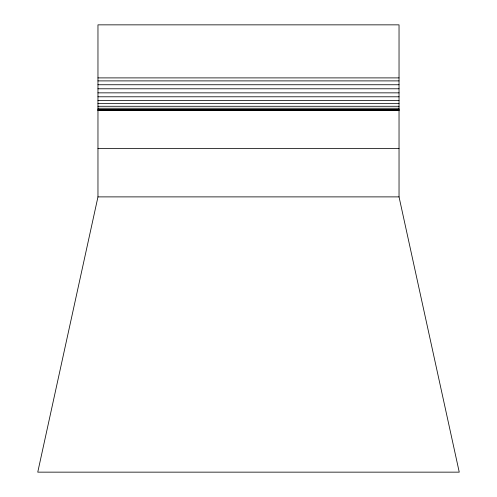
<?xml version="1.0" encoding="UTF-8"?>
<svg xmlns="http://www.w3.org/2000/svg" width="497" height="497" viewBox="0 0 497 497"><rect width="100%" height="100%" fill="white"/><g stroke="black" fill="none" stroke-linecap="round" stroke-linejoin="round"><path stroke-width="0.75" d="M97.965 196.887L37.753 472.15L459.247 472.15L399.035 196.887L399.035 24.85L97.965 24.85L97.965 196.887L399.035 196.887M97.965 77.899L399.035 77.899M97.965 80.893L399.035 80.893M97.965 84.745L399.035 84.745M97.965 88.783L399.035 88.783M97.965 92.852L399.035 92.852M97.965 96.791L399.035 96.791M97.965 100.431L399.035 100.431M97.965 103.637L399.035 103.637M97.965 106.283L399.035 106.283M97.965 108.259L399.035 108.259M97.965 109.483L399.035 109.483M97.965 109.912L399.035 109.912M97.965 110.098L399.035 110.098M97.965 110.545L399.035 110.545M97.965 148.454L399.035 148.454"/></g></svg>
